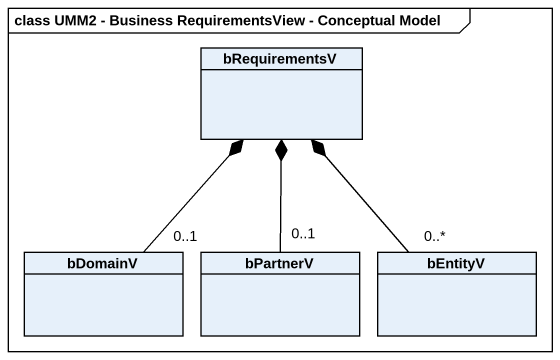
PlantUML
@startuml
mainframe class UMM2 - Business RequirementsView - Conceptual Model
hide circle
hide empty members
class bRequirementsV
class bDomainV
class bPartnerV
class bEntityV
bRequirementsV *-- "0..1" bDomainV
bPartnerV "0..1" -up-* bRequirementsV
bEntityV "0..*" -up-* bRequirementsV
@enduml
